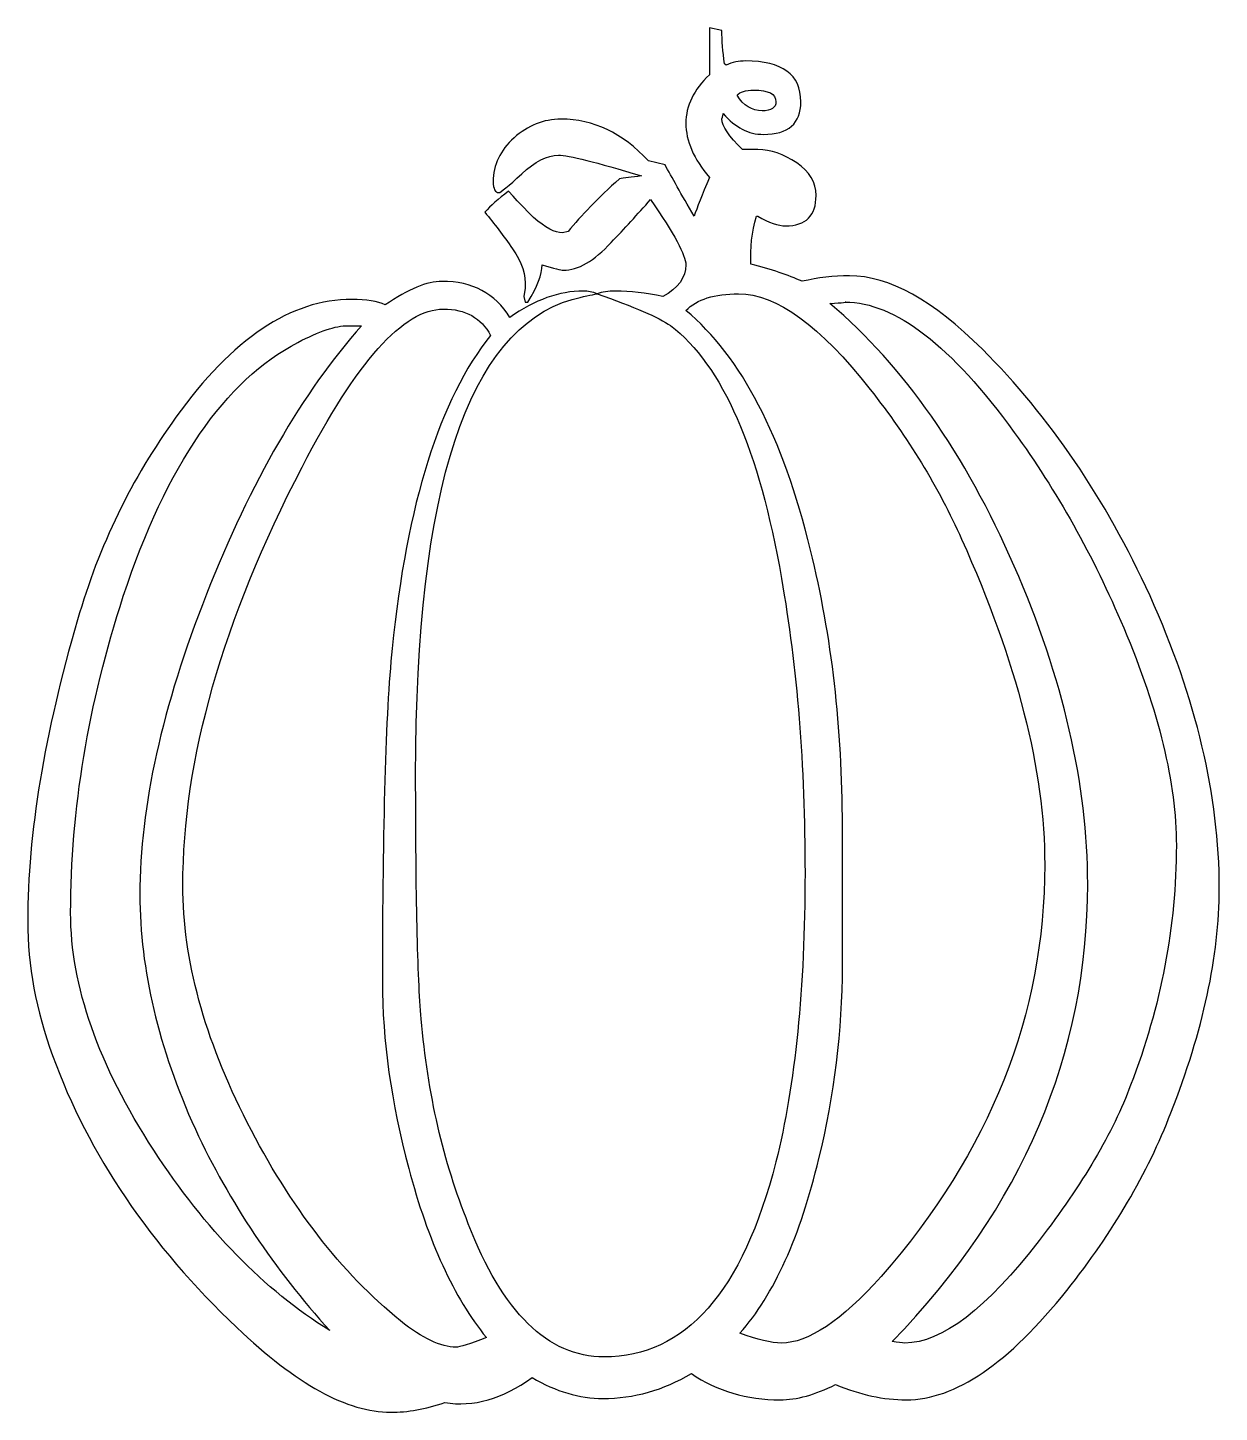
# Model space of a CAD drawing. Header units: centimetres. Extents: x -7.2 to 7.2, y -8.3 to 8.3.
import ezdxf

# ---------------------------------------------------------------- set-up
doc = ezdxf.new("R2010")
doc.units = ezdxf.units.CM
doc.header["$MEASUREMENT"] = 0
doc.layers.add('Camada 1', color=7, linetype='Continuous')

msp = doc.modelspace()

# ---------------------------------------------------------------- linework, layer by layer
at = {"layer": 'Camada 1'}
for points, knots in [([(7.1708, -2.02622), (7.1708, -2.83786), (6.97628, -3.73831), (6.58723, -4.72775), (6.58723, -4.72775), (6.30923, -5.4503), (5.89214, -6.16184), (5.33641, -6.8622), (5.33641, -6.8622), (4.63595, -7.7403), (3.99114, -8.1799), (3.40199, -8.1799), (3.40199, -8.1799), (3.13524, -8.1799), (2.85163, -8.11865), (2.55143, -7.99612), (2.55143, -7.99612), (2.3069, -8.11865), (2.08455, -8.1799), (1.88442, -8.1799), (1.88442, -8.1799), (1.48416, -8.1799), (1.12829, -8.07396), (0.81714, -7.86285), (0.81714, -7.86285), (0.48376, -8.06298), (0.12766, -8.16307), (-0.25014, -8.16307), (-0.25014, -8.16307), (-0.52814, -8.16307), (-0.81148, -8.07983), (-1.10046, -7.91291), (-1.10046, -7.91291), (-1.45656, -8.16868), (-1.80679, -8.26875), (-2.15115, -8.21311), (-2.15115, -8.21311), (-2.38472, -8.29074), (-2.60147, -8.32976), (-2.80158, -8.32976), (-2.80158, -8.32976), (-3.32413, -8.32976), (-3.94135, -7.99025), (-4.65255, -7.31125), (-4.65255, -7.31125), (-5.69763, -6.32054), (-6.4369, -5.22964), (-6.87061, -4.03857), (-6.87061, -4.03857), (-7.07074, -3.49339), (-7.1708, -2.9535), (-7.1708, -2.41907), (-7.1708, -2.41907), (-7.1708, -1.3727), (-6.97067, -0.1649), (-6.57041, 1.20437), (-6.57041, 1.20437), (-6.31488, 2.09461), (-5.91998, 2.90715), (-5.38645, 3.64195), (-5.38645, 3.64195), (-4.70846, 4.58797), (-4.00212, 5.06125), (-3.26846, 5.06125), (-3.26846, 5.06125), (-3.09079, 5.06125), (-2.95728, 5.03879), (-2.8682, 4.9945), (-2.8682, 4.9945), (-2.59047, 5.18339), (-2.3625, 5.27797), (-2.1846, 5.27797), (-2.1846, 5.27797), (-1.81752, 5.27797), (-1.54539, 5.13335), (-1.36749, 4.8444), (-1.36749, 4.8444), (-1.06729, 5.05551), (-0.77271, 5.16132), (-0.48349, 5.16132), (-0.48349, 5.16132), (-0.42809, 5.16132), (-0.37244, 5.1501), (-0.3168, 5.12788), (-0.3168, 5.12788), (-0.38342, 5.11677), (-0.48349, 5.09457), (-0.617, 5.06126), (-0.617, 5.06126), (-1.87343, 4.69431), (-2.50142, 2.78756), (-2.50142, -0.65871), (-2.50142, -0.65871), (-2.50142, -2.11529), (-2.47922, -3.09349), (-2.4348, -3.59371), (-2.4348, -3.59371), (-2.35693, -4.4943), (-2.16778, -5.31691), (-1.86759, -6.06177), (-1.86759, -6.06177), (-1.45661, -7.12921), (-0.9116, -7.66271), (-0.23334, -7.66271), (-0.23334, -7.66271), (0.74485, -7.66271), (1.43409, -6.88081), (1.83435, -5.31739), (1.83435, -5.31739), (2.0679, -4.38606), (2.18455, -3.22737), (2.18455, -1.84111), (2.18455, -1.84111), (2.18455, -0.5441), (2.09012, 0.63706), (1.90121, 1.70177), (1.90121, 1.70177), (1.63419, 3.25395), (1.18953, 4.26865), (0.56692, 4.74548), (0.56692, 4.74548), (0.42243, 4.84518), (0.12761, 4.97268), (-0.31681, 5.12788), (-0.31681, 5.12788), (-0.25937, 5.15008), (-0.18507, 5.16132), (-0.09295, 5.16132), (-0.09295, 5.16132), (0.07908, 5.16132), (0.26852, 5.13886), (0.47503, 5.09457), (0.47503, 5.09457), (0.65857, 5.19464), (0.75046, 5.32227), (0.75046, 5.47811), (0.75046, 5.47811), (0.75046, 5.58916), (0.60904, 5.85043), (0.3262, 6.26194), (0.3262, 6.26194), (0.16793, 6.08401), (0.00968, 5.91171), (-0.14886, 5.74502), (-0.14886, 5.74502), (-0.35256, 5.52243), (-0.54478, 5.41151), (-0.72576, 5.41151), (-0.72576, 5.41151), (-0.74822, 5.41151), (-0.83323, 5.43358), (-0.98026, 5.47813), (-0.98026, 5.47813), (-0.98026, 5.36248), (-1.03667, 5.21241), (-1.14975, 5.02784), (-1.14975, 5.02784), (-1.14975, 5.02784), (-1.18368, 5.02784), (-1.18368, 5.02784), (-1.18368, 5.02784), (-1.18368, 5.02784), (-1.20053, 5.09536), (-1.20053, 5.09536), (-1.20053, 5.09536), (-1.20053, 5.09536), (-1.18394, 5.19672), (-1.18394, 5.19672), (-1.18394, 5.19672), (-1.17296, 5.35409), (-1.22299, 5.51187), (-1.33404, 5.66948), (-1.33404, 5.66948), (-1.44535, 5.82712), (-1.55663, 5.97351), (-1.66768, 6.10879), (-1.66768, 6.10879), (-1.60079, 6.18742), (-1.5066, 6.27191), (-1.38407, 6.36202), (-1.38407, 6.36202), (-1.22863, 6.1952), (-1.12854, 6.08953), (-1.08387, 6.0451), (-1.08387, 6.0451), (-0.93965, 5.9227), (-0.82273, 5.86169), (-0.73364, 5.86169), (-0.73364, 5.86169), (-0.73364, 5.86169), (-0.66702, 5.87841), (-0.66702, 5.87841), (-0.66702, 5.87841), (-0.51131, 6.0673), (-0.30581, 6.27867), (-0.05004, 6.51211), (-0.05004, 6.51211), (0.00563, 6.52309), (0.09445, 6.53418), (0.21671, 6.54542), (0.21671, 6.54542), (-0.32804, 6.71224), (-0.66142, 6.79558), (-0.78371, 6.79558), (-0.78371, 6.79558), (-0.91722, 6.79558), (-1.06475, 6.72054), (-1.22559, 6.57045), (-1.22559, 6.57045), (-1.38693, 6.42035), (-1.47882, 6.34529), (-1.50076, 6.34529), (-1.50076, 6.34529), (-1.54542, 6.34529), (-1.56765, 6.38958), (-1.56765, 6.4788), (-1.56765, 6.4788), (-1.56765, 6.6788), (-1.48417, 6.85393), (-1.31749, 7.00402), (-1.31749, 7.00402), (-1.15054, 7.15412), (-0.96165, 7.22915), (-0.75054, 7.22915), (-0.75054, 7.22915), (-0.3615, 7.22915), (-0.01129, 7.06233), (0.30015, 6.72882), (0.30015, 6.72882), (0.30015, 6.72882), (0.50028, 6.67879), (0.50028, 6.67879), (0.50028, 6.67879), (0.57788, 6.5342), (0.6948, 6.32869), (0.85051, 6.06181), (0.85051, 6.06181), (0.88395, 6.16188), (0.9447, 6.31748), (1.03405, 6.52869), (1.03405, 6.52869), (0.84463, 6.75102), (0.75044, 6.96777), (0.75044, 7.17912), (0.75044, 7.17912), (0.75044, 7.39023), (0.84463, 7.58489), (1.03405, 7.76282), (1.03405, 7.76282), (1.03405, 7.76282), (1.03405, 7.97954), (1.03405, 7.97954), (1.03405, 7.97954), (1.03405, 8.06849), (1.03405, 8.18515), (1.03405, 8.32977), (1.03405, 8.32977), (1.03405, 8.32977), (1.18391, 8.29646), (1.18391, 8.29646), (1.18391, 8.29646), (1.18391, 8.17393), (1.19489, 8.04055), (1.21735, 7.8962), (1.21735, 7.8962), (1.21735, 7.8962), (1.23394, 7.87961), (1.23394, 7.87961), (1.23394, 7.87961), (1.31178, 7.91292), (1.38965, 7.92964), (1.46751, 7.92964), (1.46751, 7.92964), (1.91193, 7.92964), (2.13452, 7.76589), (2.13452, 7.43863), (2.13452, 7.43863), (2.13452, 7.17659), (1.98442, 7.04575), (1.6842, 7.04575), (1.6842, 7.04575), (1.50627, 7.04575), (1.34495, 7.12909), (1.20073, 7.29591), (1.20073, 7.29591), (1.20073, 7.28493), (1.19486, 7.2635), (1.18388, 7.23146), (1.18388, 7.23146), (1.18388, 7.14581), (1.26736, 7.02278), (1.43404, 6.86234), (1.43404, 6.86234), (1.43404, 6.86234), (1.6176, 6.86235), (1.6176, 6.86235), (1.6176, 6.86235), (1.77304, 6.86235), (1.92878, 6.80938), (2.08448, 6.70384), (2.08448, 6.70384), (2.24019, 6.59814), (2.31803, 6.46759), (2.31803, 6.31199), (2.31803, 6.31199), (2.31803, 6.0673), (2.1955, 5.94517), (1.95121, 5.94517), (1.95121, 5.94517), (1.86189, 5.94517), (1.75111, 5.98396), (1.6176, 6.06182), (1.6176, 6.06182), (1.6176, 6.06182), (1.60101, 6.06183), (1.60101, 6.06183), (1.60101, 6.06183), (1.5451, 5.86987), (1.52288, 5.67779), (1.53412, 5.48594), (1.53412, 5.48594), (1.77867, 5.42186), (1.98444, 5.35256), (2.1511, 5.27803), (2.1511, 5.27803), (2.34025, 5.32232), (2.52916, 5.34478), (2.71831, 5.34478), (2.71831, 5.34478), (3.19617, 5.34478), (3.72968, 5.05006), (4.31909, 4.46091), (4.31909, 4.46091), (5.13059, 3.64927), (5.80324, 2.65984), (6.33701, 1.49263), (6.33701, 1.49263), (6.89281, 0.25846), (7.1708, -0.91463), (7.1708, -2.02622)], [0, 0, 0, 0, 0.01162791, 0.01162791, 0.01162791, 0.01162791, 0.02325581, 0.02325581, 0.02325581, 0.02325581, 0.03488372, 0.03488372, 0.03488372, 0.03488372, 0.04651163, 0.04651163, 0.04651163, 0.04651163, 0.05813953, 0.05813953, 0.05813953, 0.05813953, 0.06976744, 0.06976744, 0.06976744, 0.06976744, 0.08139535, 0.08139535, 0.08139535, 0.08139535, 0.09302326, 0.09302326, 0.09302326, 0.09302326, 0.10465116, 0.10465116, 0.10465116, 0.10465116, 0.11627907, 0.11627907, 0.11627907, 0.11627907, 0.12790698, 0.12790698, 0.12790698, 0.12790698, 0.13953488, 0.13953488, 0.13953488, 0.13953488, 0.15116279, 0.15116279, 0.15116279, 0.15116279, 0.1627907, 0.1627907, 0.1627907, 0.1627907, 0.1744186, 0.1744186, 0.1744186, 0.1744186, 0.18604651, 0.18604651, 0.18604651, 0.18604651, 0.19767442, 0.19767442, 0.19767442, 0.19767442, 0.20930233, 0.20930233, 0.20930233, 0.20930233, 0.22093023, 0.22093023, 0.22093023, 0.22093023, 0.23255814, 0.23255814, 0.23255814, 0.23255814, 0.24418605, 0.24418605, 0.24418605, 0.24418605, 0.25581395, 0.25581395, 0.25581395, 0.25581395, 0.26744186, 0.26744186, 0.26744186, 0.26744186, 0.27906977, 0.27906977, 0.27906977, 0.27906977, 0.29069767, 0.29069767, 0.29069767, 0.29069767, 0.30232558, 0.30232558, 0.30232558, 0.30232558, 0.31395349, 0.31395349, 0.31395349, 0.31395349, 0.3255814, 0.3255814, 0.3255814, 0.3255814, 0.3372093, 0.3372093, 0.3372093, 0.3372093, 0.34883721, 0.34883721, 0.34883721, 0.34883721, 0.36046512, 0.36046512, 0.36046512, 0.36046512, 0.37209302, 0.37209302, 0.37209302, 0.37209302, 0.38372093, 0.38372093, 0.38372093, 0.38372093, 0.39534884, 0.39534884, 0.39534884, 0.39534884, 0.40697674, 0.40697674, 0.40697674, 0.40697674, 0.41860465, 0.41860465, 0.41860465, 0.41860465, 0.43023256, 0.43023256, 0.43023256, 0.43023256, 0.44186047, 0.44186047, 0.44186047, 0.44186047, 0.45348837, 0.45348837, 0.45348837, 0.45348837, 0.46511628, 0.46511628, 0.46511628, 0.46511628, 0.47674419, 0.47674419, 0.47674419, 0.47674419, 0.48837209, 0.48837209, 0.48837209, 0.48837209, 0.5, 0.5, 0.5, 0.5, 0.51162791, 0.51162791, 0.51162791, 0.51162791, 0.52325581, 0.52325581, 0.52325581, 0.52325581, 0.53488372, 0.53488372, 0.53488372, 0.53488372, 0.54651163, 0.54651163, 0.54651163, 0.54651163, 0.55813953, 0.55813953, 0.55813953, 0.55813953, 0.56976744, 0.56976744, 0.56976744, 0.56976744, 0.58139535, 0.58139535, 0.58139535, 0.58139535, 0.59302326, 0.59302326, 0.59302326, 0.59302326, 0.60465116, 0.60465116, 0.60465116, 0.60465116, 0.61627907, 0.61627907, 0.61627907, 0.61627907, 0.62790698, 0.62790698, 0.62790698, 0.62790698, 0.63953488, 0.63953488, 0.63953488, 0.63953488, 0.65116279, 0.65116279, 0.65116279, 0.65116279, 0.6627907, 0.6627907, 0.6627907, 0.6627907, 0.6744186, 0.6744186, 0.6744186, 0.6744186, 0.68604651, 0.68604651, 0.68604651, 0.68604651, 0.69767442, 0.69767442, 0.69767442, 0.69767442, 0.70930233, 0.70930233, 0.70930233, 0.70930233, 0.72093023, 0.72093023, 0.72093023, 0.72093023, 0.73255814, 0.73255814, 0.73255814, 0.73255814, 0.74418605, 0.74418605, 0.74418605, 0.74418605, 0.75581395, 0.75581395, 0.75581395, 0.75581395, 0.76744186, 0.76744186, 0.76744186, 0.76744186, 0.77906977, 0.77906977, 0.77906977, 0.77906977, 0.79069767, 0.79069767, 0.79069767, 0.79069767, 0.80232558, 0.80232558, 0.80232558, 0.80232558, 0.81395349, 0.81395349, 0.81395349, 0.81395349, 0.8255814, 0.8255814, 0.8255814, 0.8255814, 0.8372093, 0.8372093, 0.8372093, 0.8372093, 0.84883721, 0.84883721, 0.84883721, 0.84883721, 0.86046512, 0.86046512, 0.86046512, 0.86046512, 0.87209302, 0.87209302, 0.87209302, 0.87209302, 0.88372093, 0.88372093, 0.88372093, 0.88372093, 0.89534884, 0.89534884, 0.89534884, 0.89534884, 0.90697674, 0.90697674, 0.90697674, 0.90697674, 0.91860465, 0.91860465, 0.91860465, 0.91860465, 0.93023256, 0.93023256, 0.93023256, 0.93023256, 0.94186047, 0.94186047, 0.94186047, 0.94186047, 0.95348837, 0.95348837, 0.95348837, 0.95348837, 0.96511628, 0.96511628, 0.96511628, 0.96511628, 0.97674419, 0.97674419, 0.97674419, 0.97674419, 1, 1, 1, 1]), ([(1.8344, 7.43859), (1.8344, 7.53238), (1.74531, 7.57937), (1.56762, 7.57937), (1.56762, 7.57937), (1.46758, 7.57937), (1.40093, 7.55841), (1.36752, 7.51682), (1.36752, 7.51682), (1.44512, 7.39172), (1.54519, 7.3292), (1.66772, 7.3292), (1.66772, 7.3292), (1.77873, 7.32921), (1.8344, 7.3657), (1.8344, 7.43859)], [0, 0, 0, 0, 0.2, 0.2, 0.2, 0.2, 0.4, 0.4, 0.4, 0.4, 0.6, 0.6, 0.6, 0.6, 1, 1, 1, 1]), ([(5.06967, -1.74274), (5.06967, -0.60871), (4.73606, 0.69751), (4.06902, 2.17619), (4.06902, 2.17619), (3.79102, 2.79878), (3.4242, 3.39907), (2.96854, 3.97724), (2.96854, 3.97724), (2.36817, 4.74435), (1.84001, 5.12789), (1.38408, 5.12789), (1.38408, 5.12789), (1.09486, 5.12789), (0.88402, 5.06127), (0.75051, 4.92786), (0.75051, 4.92786), (1.41752, 4.37176), (1.91785, 3.41029), (2.25125, 2.04279), (2.25125, 2.04279), (2.50702, 1.00893), (2.63492, -0.09753), (2.63492, -1.27572), (2.63492, -1.27572), (2.63492, -1.27572), (2.63492, -2.95998), (2.63492, -2.95998), (2.63492, -2.95998), (2.63492, -3.7383), (2.54023, -4.51089), (2.35131, -5.27797), (2.35131, -5.27797), (2.12898, -6.21187), (1.8119, -6.91222), (1.40093, -7.37937), (1.40093, -7.37937), (1.61204, -7.45697), (1.77873, -7.49602), (1.90126, -7.49602), (1.90126, -7.49602), (2.22342, -7.49602), (2.62368, -7.22924), (3.10181, -6.69547), (3.10181, -6.69547), (4.41363, -5.19463), (5.06967, -3.54366), (5.06967, -1.74274)], [0, 0, 0, 0, 0.07692308, 0.07692308, 0.07692308, 0.07692308, 0.15384615, 0.15384615, 0.15384615, 0.15384615, 0.23076923, 0.23076923, 0.23076923, 0.23076923, 0.30769231, 0.30769231, 0.30769231, 0.30769231, 0.38461538, 0.38461538, 0.38461538, 0.38461538, 0.46153846, 0.46153846, 0.46153846, 0.46153846, 0.53846154, 0.53846154, 0.53846154, 0.53846154, 0.61538462, 0.61538462, 0.61538462, 0.61538462, 0.69230769, 0.69230769, 0.69230769, 0.69230769, 0.76923077, 0.76923077, 0.76923077, 0.76923077, 0.84615385, 0.84615385, 0.84615385, 0.84615385, 1, 1, 1, 1]), ([(6.65389, -1.50917), (6.65389, -0.76453), (6.44254, 0.10836), (6.02032, 1.10901), (6.02032, 1.10901), (5.65324, 1.97616), (5.2139, 2.75985), (4.70285, 3.46031), (4.70285, 3.46031), (3.94649, 4.50512), (3.26849, 5.02781), (2.66834, 5.02781), (2.66834, 5.02781), (2.70152, 5.02781), (2.64024, 5.0222), (2.4848, 5.01122), (2.4848, 5.01122), (3.37414, 4.25496), (4.11342, 3.20187), (4.70283, 1.85109), (4.70283, 1.85109), (5.292, 0.50031), (5.58656, -0.77551), (5.58656, -1.97619), (5.58656, -1.97619), (5.58656, -4.02179), (4.80289, -5.85604), (3.23529, -7.47942), (3.23529, -7.47942), (3.30191, -7.49014), (3.35194, -7.49604), (3.38539, -7.49604), (3.38539, -7.49604), (3.82981, -7.49604), (4.36922, -7.08453), (5.00305, -6.26192), (5.00305, -6.26192), (5.52531, -5.58366), (5.89216, -4.96118), (6.10351, -4.39423), (6.10351, -4.39423), (6.47032, -3.43825), (6.65389, -2.47638), (6.65389, -1.50917)], [0, 0, 0, 0, 0.08333333, 0.08333333, 0.08333333, 0.08333333, 0.16666667, 0.16666667, 0.16666667, 0.16666667, 0.25, 0.25, 0.25, 0.25, 0.33333333, 0.33333333, 0.33333333, 0.33333333, 0.41666667, 0.41666667, 0.41666667, 0.41666667, 0.5, 0.5, 0.5, 0.5, 0.58333333, 0.58333333, 0.58333333, 0.58333333, 0.66666667, 0.66666667, 0.66666667, 0.66666667, 0.75, 0.75, 0.75, 0.75, 0.83333333, 0.83333333, 0.83333333, 0.83333333, 1, 1, 1, 1]), ([(-1.6008, 4.62768), (-1.71211, 4.83866), (-1.901, 4.94447), (-2.16775, 4.94447), (-2.16775, 4.94447), (-2.64588, 4.94447), (-3.21307, 4.31077), (-3.86886, 3.04347), (-3.86886, 3.04347), (-4.82509, 1.19787), (-5.30295, -0.48104), (-5.30295, -1.99277), (-5.30295, -1.99277), (-5.30295, -2.88238), (-5.04437, -3.83289), (-4.52743, -4.84437), (-4.52743, -4.84437), (-4.01051, -5.856), (-3.39634, -6.65092), (-2.6849, -7.22924), (-2.6849, -7.22924), (-2.41788, -7.44011), (-2.19579, -7.54605), (-2.01762, -7.54605), (-2.01762, -7.54605), (-1.97346, -7.54605), (-1.85093, -7.50697), (-1.6508, -7.4294), (-1.6508, -7.4294), (-2.04008, -6.95103), (-2.35128, -6.27291), (-2.58483, -5.39478), (-2.58483, -5.39478), (-2.79594, -4.60547), (-2.90162, -3.85512), (-2.90162, -3.14355), (-2.90162, -3.14355), (-2.90162, -1.25363), (-2.86283, 0.0805), (-2.78473, 0.85883), (-2.78473, 0.85883), (-2.60708, 2.60415), (-2.21243, 3.86057), (-1.6008, 4.62768)], [0, 0, 0, 0, 0.08333333, 0.08333333, 0.08333333, 0.08333333, 0.16666667, 0.16666667, 0.16666667, 0.16666667, 0.25, 0.25, 0.25, 0.25, 0.33333333, 0.33333333, 0.33333333, 0.33333333, 0.41666667, 0.41666667, 0.41666667, 0.41666667, 0.5, 0.5, 0.5, 0.5, 0.58333333, 0.58333333, 0.58333333, 0.58333333, 0.66666667, 0.66666667, 0.66666667, 0.66666667, 0.75, 0.75, 0.75, 0.75, 0.83333333, 0.83333333, 0.83333333, 0.83333333, 1, 1, 1, 1]), ([(-3.15184, 4.74434), (-3.15184, 4.74434), (-3.31852, 4.74434), (-3.31852, 4.74434), (-3.31852, 4.74434), (-3.46301, 4.74434), (-3.66314, 4.67745), (-3.91891, 4.54394), (-3.91891, 4.54394), (-4.7973, 4.08751), (-5.49752, 3.06873), (-6.02005, 1.48808), (-6.02005, 1.48808), (-6.44277, 0.18517), (-6.65389, -1.08378), (-6.65389, -2.31927), (-6.65389, -2.31927), (-6.65389, -3.19893), (-6.32025, -4.15085), (-5.65324, -5.1751), (-5.65324, -5.1751), (-5.03062, -6.13252), (-4.32482, -6.85605), (-3.53525, -7.34593), (-3.53525, -7.34593), (-4.20226, -6.61116), (-4.74167, -5.80386), (-5.15291, -4.92444), (-5.15291, -4.92444), (-5.5976, -3.94471), (-5.81992, -3.00404), (-5.81992, -2.10229), (-5.81992, -2.10229), (-5.81992, -1.04483), (-5.55314, 0.16016), (-5.0194, 1.51311), (-5.0194, 1.51311), (-4.48586, 2.86566), (-3.86327, 3.94291), (-3.15184, 4.74434)], [0, 0, 0, 0, 0.09090909, 0.09090909, 0.09090909, 0.09090909, 0.18181818, 0.18181818, 0.18181818, 0.18181818, 0.27272727, 0.27272727, 0.27272727, 0.27272727, 0.36363636, 0.36363636, 0.36363636, 0.36363636, 0.45454545, 0.45454545, 0.45454545, 0.45454545, 0.54545455, 0.54545455, 0.54545455, 0.54545455, 0.63636364, 0.63636364, 0.63636364, 0.63636364, 0.72727273, 0.72727273, 0.72727273, 0.72727273, 0.81818182, 0.81818182, 0.81818182, 0.81818182, 1, 1, 1, 1])]:
    msp.add_open_spline(points, degree=3, knots=knots, dxfattribs=at)

doc.saveas('drawing.dxf')
